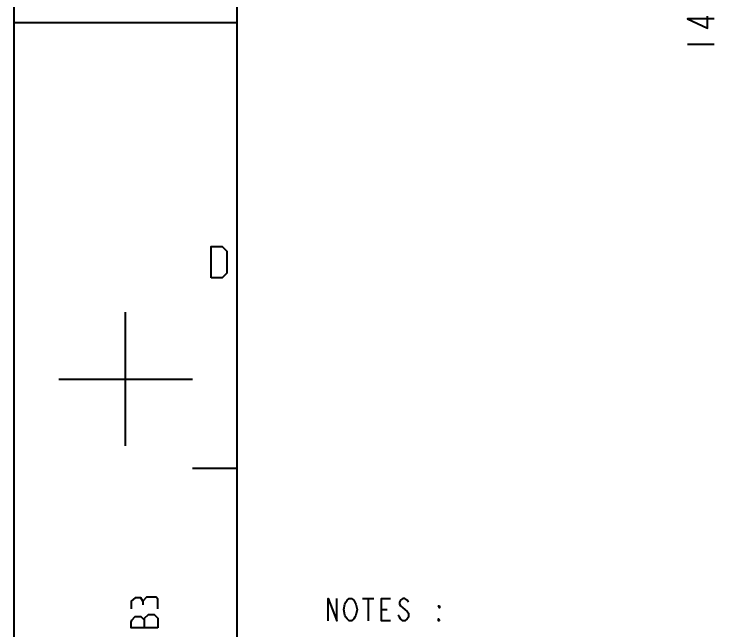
# Model space of a CAD drawing. Header units: millimetres. Extents: x 0 to 420, y 0 to 297.
# Drawn here: x 0 to 79.2, y 80.4 to 149.4 of the extents above; entities that cross this region are included whole.
import ezdxf

# ---------------------------------------------------------------- set-up
doc = ezdxf.new("R2010")
doc.units = ezdxf.units.MM
doc.header["$LTSCALE"] = 23.1
doc.layers.get('0').update_dxf_attribs({"linetype": 'CONTINUOUS'})
doc.styles.get("Standard").update_dxf_attribs({"font": 'SIMPLEX.SHX', "width": 0.8})
doc.dimstyles.new('DIMSTYLE_7', dxfattribs={"dimtxt": 3, "dimasz": 3, "dimexe": 2, "dimexo": 0.35, "dimgap": 0.75, "dimtad": 0, "dimtih": 1, "dimtoh": 1, "dimdec": 3, "dimzin": 0, "dimdsep": 46, "dimtxsty": 'STANDARD', "dimblk": '_FILLED', "dimblk1": '_FILLED', "dimblk2": '_FILLED', "dimcen": 0.09, "dimadec": 3, "dimazin": 0, "dimtp": 0.2, "dimtm": 0.2, "dimtfac": 1, "dimtdec": 3, "dimtofl": 0, "dimtmove": 0, "dimatfit": 3, "dimldrblk": '_FILLED', "dimfxl": 1, "dimtolj": 1, "dimtzin": 0, "dimarcsym": 0})

# ---------------------------------------------------------------- blocks, each defined once
blk = doc.blocks.new('*D23')
at = {"color": 2}
blk.add_line((79.235, 180.496), (79.235, 160.76), dxfattribs=at)
blk = doc.blocks.new('_FILLED')
at = {"color": 0, "linetype": 'BYBLOCK'}
blk.add_solid([(0, 0), (-1, 0.133), (-1, -0.133)], dxfattribs=at)

msp = doc.modelspace()

# ---------------------------------------------------------------- linework, layer by layer
at = {"color": 2}
for p, q in [((0, 0), (0, 297)), ((0, 148.5), (25, 148.5)), ((75.4851, 146.0605), (78.4851, 146.0605)), ((12.5, 101), (12.5, 116)), ((5, 108.5), (20, 108.5)), ((20, 98.5), (25, 98.5)), ((39.0716, 83.8962), (40.3216, 83.8962)), ((39.6966, 83.8962), (39.6966, 81.3962)), ((41.1966, 82.6462), (41.8216, 82.6462))]:
    msp.add_line(p, q, dxfattribs=at)
at = {"color": 7}
msp.add_line((25, 5), (25, 292), dxfattribs=at)
at = {"color": 2}
for points in [[(78.4851, 148.9105), (75.4851, 148.9105), (77.7351, 147.8605), (77.7351, 149.2105)], [(22.0888, 119.8638), (22.0888, 123.3638), (23.3388, 123.3638), (23.8388, 122.8638), (23.8388, 120.3638), (23.3388, 119.8638), (22.0888, 119.8638)], [(16.1259, 82.7438), (16.1259, 83.8152), (15.9116, 84.0295), (14.8402, 84.0295), (14.4116, 83.6009), (14.4116, 83.1724)], [(14.4116, 83.6009), (14.1974, 83.9581), (13.5545, 83.9581), (13.1259, 83.6009), (13.1259, 82.7438)], [(35.1966, 81.3962), (35.1966, 83.8962), (36.1966, 81.3962), (36.1966, 83.8962)], [(38.1966, 81.8129), (38.0716, 81.6045), (37.8216, 81.3962), (37.5716, 81.3962), (37.3216, 81.6045), (37.1966, 81.8129), (37.0716, 82.0212), (36.9466, 82.6462), (37.0716, 83.2712), (37.1966, 83.4795), (37.3216, 83.6879), (37.5716, 83.8962), (37.8216, 83.8962), (38.0716, 83.6879), (38.1966, 83.4795), (38.3216, 83.2712), (38.4466, 82.6462), (38.3216, 82.0212), (38.1966, 81.8129)], [(42.1966, 81.3962), (41.1966, 81.3962), (41.1966, 83.8962), (42.1966, 83.8962)], [(44.1966, 83.4795), (44.0716, 83.6879), (43.8216, 83.8962), (43.5716, 83.8962), (43.3216, 83.6879), (43.1966, 83.4795), (43.1966, 83.2712), (43.3216, 83.0629), (43.5716, 82.8545), (43.8216, 82.6462), (44.0716, 82.4379), (44.1966, 82.2295), (44.1966, 81.8129), (44.0716, 81.6045), (43.8216, 81.3962), (43.5716, 81.3962), (43.3216, 81.6045), (43.1966, 81.8129), (43.0716, 82.0212)], [(47.6966, 83.0629), (47.6966, 82.8545), (47.5716, 83.0629), (47.6966, 83.0629)], [(16.1259, 80.6009), (13.1259, 80.6009), (13.1259, 81.2438), (13.1974, 81.4581), (13.5545, 81.8867), (14.1974, 81.8867), (14.6259, 81.4581)], [(14.6259, 80.6009), (14.6259, 81.6724), (15.0545, 82.1009), (15.6974, 82.1009), (16.1259, 81.6724), (16.1259, 80.6009)], [(47.6966, 81.3962), (47.5716, 81.3962), (47.5716, 81.6045), (47.6966, 81.3962)]]:
    msp.add_lwpolyline(points, dxfattribs=at)

# ---------------------------------------------------------------- dimensions: what is measured, and where the dimension line sits
dim = msp.add_ordinate_dim(feature_location=(79.2351, 180.4963), offset=(0, -19.7358), dtype=1, origin=(65.2351, 180.8463), dimstyle='DIMSTYLE_7', override={"dimtad": 1, "dimtih": 0, "dimtoh": 0}, dxfattribs=at)
dim.commit()
dim.dimension.update_dxf_attribs({"geometry": '*D23', "text_midpoint": (78.4851, 144.8605)})

doc.saveas('drawing.dxf')
